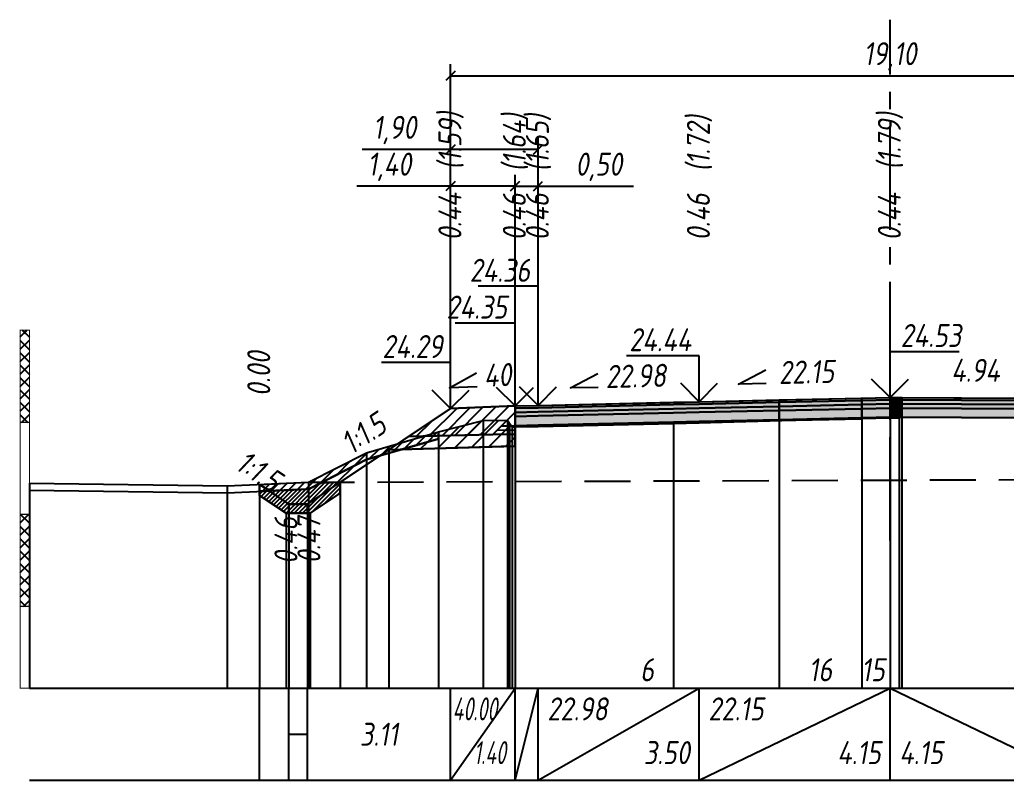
# Model space of a CAD drawing. Extents: x -717 to 1451, y -133302 to 233.
# Drawn here: x 78.9 to 186.2, y -94833 to -94750.4 of the extents above; entities that cross this region are included whole.
import ezdxf
from ezdxf.enums import TextEntityAlignment as Align

# ---------------------------------------------------------------- set-up
doc = ezdxf.new("R2010")
doc.units = 0
doc.linetypes.add('осевая2', pattern=[1.125, 0.75, -0.125, 0.125, -0.125])
doc.linetypes.add('штриховая', pattern=[0.75, 0.5, -0.25])
for name, color, linetype in [('Интерполированный поперечник', 2, 'Continuous'), ('Код_514', 1, 'Continuous'), ('Контур_0', 7, 'Continuous'), ('Контур_2521', 7, 'Continuous'), ('Контур_2564', 7, 'Continuous'), ('Контур_2660', 7, 'Continuous'), ('Контур_2665', 7, 'Continuous'), ('Контур_400', 7, 'Continuous'), ('Контур_508', 7, 'Continuous'), ('Контур_512', 7, 'Continuous'), ('Контур_513', 7, 'Continuous'), ('Контур_818', 7, 'Continuous'), ('Красный поперечник', 1, 'Continuous'), ('Линейка абсолютных высот', 7, 'Continuous'), ('Объём_2501', 7, 'Continuous'), ('Объём_2564', 7, 'Continuous'), ('Объём_2650', 7, 'Continuous'), ('Объём_2660', 7, 'Continuous'), ('Объём_2661', 7, 'Continuous'), ('Объём_2663', 7, 'Continuous'), ('Объём_2664', 7, 'Continuous'), ('Объём_2665', 7, 'Continuous'), ('Объём_2666', 7, 'Continuous'), ('Ось', 1, 'осевая2'), ('Откосы', 7, 'Continuous'), ('Отметки покрытия', 7, 'Continuous'), ('Рабочие отметки', 7, 'Continuous'), ('Рабочие отметки доп.', 7, 'Continuous'), ('Слои выравнивания', 7, 'Continuous'), ('Таблица', 7, 'Continuous'), ('Уклоны проезжей части', 7, 'Continuous'), ('Черный поперечник', 3, 'Continuous')]:
    doc.layers.add(name, color=color, linetype=linetype)
for name, color, linetype, true_color in [('Контур_2540', 2, 'Continuous', 0xffff00), ('Контур_2560', 2, 'Continuous', 0xffff00), ('Контур_2561', 7, 'Continuous', 0xff8040), ('Контур_2562', 3, 'Continuous', 0x00ff00), ('Контур_2563', 7, 'Continuous', 0xff8000), ('Контур_2570', 7, 'Continuous', 0x80ff00), ('Контур_2583', 3, 'Continuous', 0x00ff00), ('Контур_2584', 3, 'Continuous', 0x00ff00), ('Контур_2725', 7, 'Continuous', 0x323232), ('Контур_2736', 4, 'Continuous', 0x00ffff), ('Контур_2737', 4, 'Continuous', 0x00ffff), ('Контур_2738', 4, 'Continuous', 0x00ffff), ('Контур_2739', 4, 'Continuous', 0x00ffff), ('Контур_2741', 4, 'Continuous', 0x00ffff), ('Контур_2742', 4, 'Continuous', 0x00ffff), ('Контур_2743', 4, 'Continuous', 0x00ffff), ('Контур_2744', 7, 'Continuous', 0xa4ffff), ('Контур_2745', 7, 'Continuous', 0xa4ffff), ('Контур_2747', 4, 'Continuous', 0x00ffff), ('Контур_2748', 4, 'Continuous', 0x00ffff), ('Контур_2749', 4, 'Continuous', 0x00ffff), ('Контур_2750', 4, 'Continuous', 0x00ffff), ('Контур_2751', 4, 'Continuous', 0x00ffff), ('Контур_2752', 4, 'Continuous', 0x00ffff), ('Контур_2760', 7, 'Continuous', 0x323232), ('Контур_2761', 7, 'Continuous', 0x323232), ('Контур_2762', 7, 'Continuous', 0x323232), ('Контур_2763', 7, 'Continuous', 0x323232), ('Контур_2764', 7, 'Continuous', 0x323232), ('Контур_2765', 7, 'Continuous', 0x323232), ('Контур_402', 7, 'Continuous', 0xff6464), ('Контур_703', 4, 'Continuous', 0x00ffff), ('Контур_705', 4, 'Continuous', 0x00ffff), ('Контур_707', 4, 'Continuous', 0x00ffff), ('Контур_720', 131, 'Continuous', 0xaaffff), ('Объём_2520', 7, 'Continuous', 0x80ffff), ('Объём_2540', 2, 'Continuous', 0xffff00), ('Объём_2560', 2, 'Continuous', 0xffff00), ('Объём_2561', 7, 'Continuous', 0xff8040), ('Объём_2562', 3, 'Continuous', 0x00ff00), ('Объём_2563', 7, 'Continuous', 0xff8000), ('Объём_2570', 7, 'Continuous', 0x80ff00), ('Объём_2583', 3, 'Continuous', 0x00ff00), ('Объём_2584', 3, 'Continuous', 0x00ff00), ('Объём_2592', 3, 'Continuous', 0x00ff00), ('Объём_2596', 3, 'Continuous', 0x00ff00), ('Объём_2600', 7, 'Continuous', 0x808000), ('Объём_2620', 2, 'Continuous', 0xffff00), ('Объём_2746', 2, 'Continuous', 0xffff00)]:
    doc.layers.add(name, color=color, linetype=linetype, true_color=true_color)
doc.styles.get("Standard").update_dxf_attribs({"font": 'txt', "height": 2.5})
doc.styles.add('М', font='romand.shx', dxfattribs={"width": 0.8, "oblique": 10, "height": 2.5})
doc.dimstyles.new('ISO-25', dxfattribs={"dimtxt": 2.5, "dimasz": 2.5, "dimexe": 1.25, "dimexo": 0.625, "dimtad": 1, "dimtxsty": 'Standard', "dimcen": 2.5, "dimadec": 0, "dimazin": 0, "dimtfac": 1, "dimtmove": 0, "dimatfit": 3, "dimfxl": 1, "dimarcsym": 0})
pattern_1 = [(45.0000013, (0, 0), (-0.67351924, 0.673519211), []), (135.0000003, (0, 0), (-0.673519222, -0.67351923), [])]

# ---------------------------------------------------------------- blocks, each defined once
blk = doc.blocks.new('_Oblique')
at = {"color": 0, "linetype": 'ByBlock', "lineweight": -2}
blk.add_line((-0.5, -0.5), (0.5, 0.5), dxfattribs=at)
blk = doc.blocks.new('*D1876')
at = {"color": 0, "lineweight": -2, "transparency": 16777216}
for p, q in [((125.77, -94792.06), (125.77, -94767.23)), ((132.77, -94791.78), (132.77, -94767.23)), ((125.77, -94768.48), (115.58, -94768.48)), ((132.77, -94768.48), (125.77, -94768.48))]:
    blk.add_line(p, q, dxfattribs=at)
at = {"layer": 'Defpoints', "color": 0, "transparency": 16777216}
for p in [(132.77, -94768.48), (125.77, -94792.68), (132.77, -94792.4)]:
    blk.add_point(p, dxfattribs=at)
at = {"color": 0, "lineweight": -2, "transparency": 16777216, "rotation": 180}
blk.add_blockref('_Oblique', (125.77, -94768.48), dxfattribs=at)
at = {"color": 0, "lineweight": -2, "transparency": 16777216}
blk.add_blockref('_Oblique', (132.77, -94768.48), dxfattribs=at)
at = {"color": 0, "transparency": 16777216, "insert": (119.12, -94766.37), "char_height": 2.5, "width": 8.75, "attachment_point": 5, "style": 'М'}
blk.add_mtext('1,40', dxfattribs=at)
blk = doc.blocks.new('*D1878')
at = {"color": 0, "lineweight": -2, "transparency": 16777216}
for p, q in [((132.77, -94791.78), (132.77, -94767.23)), ((135.27, -94791.72), (135.27, -94767.23)), ((132.77, -94768.48), (135.27, -94768.48)), ((135.27, -94768.48), (145.64, -94768.48))]:
    blk.add_line(p, q, dxfattribs=at)
at = {"layer": 'Defpoints', "color": 0, "transparency": 16777216}
for p in [(135.27, -94768.48), (132.77, -94792.4), (135.27, -94792.35)]:
    blk.add_point(p, dxfattribs=at)
at = {"color": 0, "lineweight": -2, "transparency": 16777216, "rotation": 180}
blk.add_blockref('_Oblique', (132.77, -94768.48), dxfattribs=at)
at = {"color": 0, "lineweight": -2, "transparency": 16777216}
blk.add_blockref('_Oblique', (135.27, -94768.48), dxfattribs=at)
at = {"color": 0, "transparency": 16777216, "insert": (141.88, -94766.37), "char_height": 2.5, "width": 9.1667, "attachment_point": 5, "style": 'М'}
blk.add_mtext('0,50', dxfattribs=at)
blk = doc.blocks.new('*D1881')
at = {"color": 0, "lineweight": -2, "transparency": 16777216}
for p, q in [((125.77, -94792.06), (125.77, -94763.23)), ((135.27, -94791.72), (135.27, -94763.23)), ((125.77, -94764.48), (116.16, -94764.48)), ((135.27, -94764.48), (125.77, -94764.48))]:
    blk.add_line(p, q, dxfattribs=at)
at = {"layer": 'Defpoints', "color": 0, "transparency": 16777216}
for p in [(135.27, -94764.48), (125.77, -94792.68), (135.27, -94792.35)]:
    blk.add_point(p, dxfattribs=at)
at = {"color": 0, "lineweight": -2, "transparency": 16777216, "rotation": 180}
blk.add_blockref('_Oblique', (125.77, -94764.48), dxfattribs=at)
at = {"color": 0, "lineweight": -2, "transparency": 16777216}
blk.add_blockref('_Oblique', (135.27, -94764.48), dxfattribs=at)
at = {"color": 0, "transparency": 16777216, "insert": (119.7, -94762.37), "char_height": 2.5, "width": 8.75, "attachment_point": 5, "style": 'М'}
blk.add_mtext('1,90', dxfattribs=at)
blk = doc.blocks.new('*D1882')
at = {"color": 0, "lineweight": -2, "transparency": 16777216}
for p, q in [((125.77, -94792.06), (125.77, -94755.23)), ((221.27, -94791.1), (221.27, -94755.23)), ((125.77, -94756.48), (221.27, -94756.48))]:
    blk.add_line(p, q, dxfattribs=at)
at = {"layer": 'Defpoints', "color": 0, "transparency": 16777216}
for p in [(221.27, -94756.48), (125.77, -94792.68), (221.27, -94791.72)]:
    blk.add_point(p, dxfattribs=at)
at = {"color": 0, "lineweight": -2, "transparency": 16777216, "rotation": 180}
blk.add_blockref('_Oblique', (125.77, -94756.48), dxfattribs=at)
at = {"color": 0, "lineweight": -2, "transparency": 16777216}
blk.add_blockref('_Oblique', (221.27, -94756.48), dxfattribs=at)
at = {"color": 0, "transparency": 16777216, "insert": (173.52, -94754.37), "char_height": 2.5, "width": 10.4167, "attachment_point": 5, "style": 'М'}
blk.add_mtext('19,10', dxfattribs=at)

msp = doc.modelspace()

# ---------------------------------------------------------------- hatches: boundary and pattern name
at = {"layer": 'Линейка абсолютных высот'}
h = msp.add_hatch(dxfattribs=at)
h.set_pattern_fill('ANSI37', scale=0.3, style=0)
h.set_pattern_definition(pattern_1)
h.paths.add_polyline_path([(80, -94794.091), (80, -94784.091), (79, -94784.091), (79, -94794.091)])
h = msp.add_hatch(dxfattribs=at)
h.set_pattern_fill('ANSI37', scale=0.3, style=0)
h.set_pattern_definition(pattern_1)
h.paths.add_polyline_path([(80, -94794.129), (80, -94784.129), (79, -94784.129), (79, -94794.129)])
h = msp.add_hatch(dxfattribs=at)
h.set_pattern_fill('ANSI37', scale=0.3, style=0)
h.set_pattern_definition(pattern_1)
h.paths.add_polyline_path([(80, -94814.091), (80, -94804.091), (79, -94804.091), (79, -94814.091)])
h = msp.add_hatch(dxfattribs=at)
h.set_pattern_fill('ANSI37', scale=0.3, style=0)
h.set_pattern_definition(pattern_1)
h.paths.add_polyline_path([(80, -94814.129), (80, -94804.129), (79, -94804.129), (79, -94814.129)])
at = {"layer": 'Объём_2563'}
h = msp.add_hatch(dxfattribs=at)
h.set_pattern_fill('ANSI31', color=256, scale=0.3)
h.paths.add_polyline_path([(125.774, -94792.62), (132.774, -94792.34), (132.774, -94794.49), (131.274, -94794.525), (130.353, -94795.446), (121.221, -94795.656)])
at = {"layer": 'Объём_2570'}
h = msp.add_hatch(dxfattribs=at)
h.set_pattern_fill('ANSI31', color=256, scale=0.2)
h.paths.add_polyline_path([(124.467, -94795.909), (116.633, -94798.172), (110.334, -94801.382), (105, -94801.614), (105, -94800.864), (110.334, -94800.632), (116.633, -94797.422), (124.467, -94795.159)])
at = {"layer": 'Объём_2600'}
h = msp.add_hatch(dxfattribs=at)
h.set_pattern_fill('ANSI31', color=6, scale=0.4)
h.paths.add_polyline_path([(132.16, -94794.199), (132.453, -94794.622), (132.774, -94794.616), (132.774, -94796.694), (120.473, -94797.063), (124.467, -94795.909), (124.467, -94795.159), (129.315, -94793.928), (131.953, -94793.889)])
h = msp.add_hatch(dxfattribs=at)
h.set_pattern_fill('ANSI31', color=6, scale=0.4)
h.paths.add_polyline_path([(116.633, -94798.172), (118.068, -94797.758), (113.776, -94800.619), (111.719, -94800.676)])
h = msp.add_hatch(dxfattribs=at)
h.set_pattern_fill('HONEY', color=5, scale=0.3)
h.paths.add_polyline_path([(118.068, -94797.758), (119.046, -94797.106), (120.473, -94797.063)])
at = {"layer": 'Объём_2620'}
h = msp.add_hatch(dxfattribs=at)
h.set_pattern_fill('ANSI31', color=2, scale=0.1)
h.paths.add_polyline_path([(105, -94801.614), (110.334, -94801.382), (111.719, -94800.676), (113.776, -94800.619), (113.776, -94801.821), (110.507, -94804), (107.902, -94804), (105, -94802.066)])
at = {"layer": 'Слои выравнивания'}
for color, points in [(2, [(161.46, -94791.689), (170.457, -94791.489), (170.457, -94791.739), (161.46, -94791.939)]), (2, [(170.457, -94791.489), (173.524, -94791.421), (173.524, -94791.671), (170.457, -94791.739)]), (2, [(173.524, -94791.421), (174.517, -94791.426), (174.517, -94791.676), (173.524, -94791.671)]), (2, [(174.517, -94791.426), (174.791, -94791.428), (174.791, -94791.678), (174.517, -94791.676)]), (2, [(174.791, -94791.428), (194.274, -94791.524), (201.636, -94791.561), (211.774, -94791.613), (214.274, -94791.626), (214.274, -94791.876), (211.774, -94791.863), (201.636, -94791.811), (194.274, -94791.774), (174.791, -94791.678)]), (2, [(132.774, -94792.34), (135.274, -94792.283), (149.974, -94791.945), (152.774, -94791.881), (161.46, -94791.689), (161.46, -94791.939), (152.774, -94792.131), (149.974, -94792.195), (135.274, -94792.533), (132.774, -94792.59)]), (3, [(132.774, -94792.59), (135.274, -94792.533), (149.974, -94792.195), (152.774, -94792.131), (161.46, -94791.939), (161.46, -94792.389), (152.774, -94792.581), (149.974, -94792.645), (135.274, -94792.983), (132.774, -94793.04)]), (4, [(132.774, -94793.04), (135.274, -94792.983), (149.974, -94792.645), (152.774, -94792.581), (161.46, -94792.389), (161.46, -94792.839), (152.774, -94793.031), (149.974, -94793.095), (135.274, -94793.433), (132.774, -94793.49)]), (3, [(161.46, -94791.939), (170.457, -94791.739), (170.457, -94792.189), (161.46, -94792.389)]), (4, [(161.46, -94792.389), (170.457, -94792.189), (170.457, -94792.639), (161.46, -94792.839)]), (5, [(161.46, -94792.839), (170.457, -94792.639), (170.457, -94793.639), (161.46, -94793.839)]), (3, [(170.457, -94791.739), (173.524, -94791.671), (173.524, -94792.121), (170.457, -94792.189)]), (4, [(170.457, -94792.189), (173.524, -94792.121), (173.524, -94792.571), (170.457, -94792.639)]), (5, [(170.457, -94792.639), (173.524, -94792.571), (173.524, -94793.571), (170.457, -94793.639)]), (3, [(173.524, -94791.671), (174.517, -94791.676), (174.517, -94792.126), (173.524, -94792.121)]), (4, [(173.524, -94792.121), (174.517, -94792.126), (174.517, -94792.576), (173.524, -94792.571)]), (5, [(173.524, -94792.571), (174.517, -94792.576), (174.517, -94793.576), (173.524, -94793.571)]), (3, [(174.517, -94791.676), (174.791, -94791.678), (174.791, -94792.128), (174.517, -94792.126)]), (4, [(174.517, -94792.126), (174.791, -94792.128), (174.791, -94792.578), (174.517, -94792.576)]), (5, [(174.517, -94792.576), (174.791, -94792.578), (174.791, -94793.578), (174.517, -94793.577)]), (3, [(174.791, -94791.678), (194.274, -94791.774), (201.636, -94791.811), (211.774, -94791.863), (214.274, -94791.876), (214.274, -94792.326), (211.774, -94792.313), (201.636, -94792.261), (194.274, -94792.224), (174.791, -94792.128)]), (4, [(174.791, -94792.128), (194.274, -94792.224), (201.636, -94792.261), (211.774, -94792.313), (214.274, -94792.326), (214.274, -94792.776), (211.774, -94792.763), (201.636, -94792.711), (194.274, -94792.674), (174.791, -94792.578)]), (5, [(174.791, -94792.578), (194.274, -94792.674), (201.636, -94792.711), (211.774, -94792.763), (214.274, -94792.776), (214.274, -94793.776), (211.774, -94793.763), (201.636, -94793.711), (194.274, -94793.674), (174.791, -94793.578)]), (5, [(132.774, -94793.49), (135.274, -94793.433), (149.974, -94793.095), (152.774, -94793.031), (161.46, -94792.839), (161.46, -94793.839), (152.774, -94794.031), (149.974, -94794.095), (135.274, -94794.433), (132.774, -94794.49)]), (7, [(161.46, -94793.839), (170.457, -94793.639), (170.457, -94793.689), (161.46, -94793.889)]), (6, [(161.46, -94793.889), (170.457, -94793.689), (170.457, -94793.739), (161.46, -94793.939)]), (7, [(170.457, -94793.639), (173.524, -94793.571), (173.524, -94793.621), (170.457, -94793.689)]), (7, [(173.524, -94793.571), (174.517, -94793.576), (174.517, -94793.626), (173.524, -94793.621)]), (7, [(132.774, -94794.49), (135.274, -94794.433), (149.974, -94794.095), (152.774, -94794.031), (161.46, -94793.839), (161.46, -94793.889), (152.774, -94794.081), (149.974, -94794.145), (135.274, -94794.483), (132.774, -94794.54)]), (6, [(132.774, -94794.54), (135.274, -94794.483), (149.974, -94794.145), (152.774, -94794.081), (161.46, -94793.889), (161.46, -94793.939), (152.774, -94794.179), (149.974, -94794.257), (135.274, -94794.564), (132.774, -94794.616)])]:
    msp.add_hatch(color=color, dxfattribs=at).paths.add_polyline_path(points)

# ---------------------------------------------------------------- linework, layer by layer
at = {"layer": 'Интерполированный поперечник', "linetype": 'штриховая', "ltscale": 10, "flags": 128}
msp.add_lwpolyline([(110.334, -94800.632), (241.464, -94800.14)], dxfattribs=at)
at = {"layer": 'Код_514'}
for p, q in [((105, -94833), (105, -94823)), ((108.205, -94833), (108.205, -94823)), ((110.205, -94833), (110.205, -94823)), ((125.774, -94833), (125.774, -94823)), ((125.774, -94833), (132.774, -94823)), ((132.774, -94833), (132.774, -94823)), ((132.774, -94833), (135.274, -94823)), ((135.274, -94833), (135.274, -94823)), ((135.274, -94833), (152.774, -94823)), ((152.774, -94833), (152.774, -94823)), ((152.774, -94833), (173.524, -94823)), ((173.524, -94833), (173.524, -94823)), ((173.524, -94823), (194.274, -94833)), ((108.205, -94828), (110.205, -94828))]:
    msp.add_line(p, q, dxfattribs=at)
at = {"layer": 'Контур_0', "flags": 128}
for points in [[(125.774, -94792.62), (113.776, -94800.619), (113.776, -94800.619), (113.776, -94800.619), (113.776, -94800.619), (113.776, -94800.619), (113.776, -94800.619), (113.776, -94800.619), (113.776, -94800.619), (113.776, -94800.619), (113.776, -94800.619), (113.776, -94800.619), (113.776, -94800.619), (113.776, -94800.619), (113.776, -94800.619), (110.205, -94803), (108.205, -94803), (105, -94800.864), (105, -94800.864), (105, -94800.864), (105, -94800.864), (105, -94800.864), (105, -94800.864), (105, -94800.864), (105, -94800.864), (105, -94800.864), (105, -94800.864), (105, -94800.864), (105, -94800.864), (105, -94800.864)], [(125.774, -94792.62), (113.776, -94800.619), (113.776, -94800.619), (113.776, -94800.619), (113.776, -94800.619), (113.776, -94800.619), (113.776, -94800.619), (113.776, -94800.619), (113.776, -94800.619), (113.776, -94800.619), (113.776, -94800.619), (113.776, -94800.619), (113.776, -94800.619), (113.776, -94800.619), (113.776, -94800.619), (110.205, -94803)], [(121.221, -94795.656), (130.353, -94795.446), (131.274, -94794.525), (132.774, -94794.49)], [(131.274, -94794.525), (132.774, -94794.49), (132.774, -94795.39), (130.353, -94795.446), (131.274, -94794.525), (131.274, -94794.525)]]:
    msp.add_lwpolyline(points, dxfattribs=at)
at = {"layer": 'Контур_2521', "color": 250, "flags": 128}
msp.add_lwpolyline([(130.813, -94794.985), (132.774, -94794.94)], dxfattribs=at)
at = {"layer": 'Контур_2540', "flags": 128}
msp.add_lwpolyline([(130.353, -94795.446), (132.774, -94795.39), (132.774, -94796.694), (119.046, -94797.106), (121.221, -94795.656), (130.353, -94795.446), (130.353, -94795.446)], dxfattribs=at)
at = {"layer": 'Контур_2560', "flags": 128}
msp.add_lwpolyline([(125.774, -94792.62), (125.774, -94792.62), (125.774, -94792.62), (132.774, -94792.34)], dxfattribs=at)
at = {"layer": 'Контур_2561', "flags": 128}
msp.add_lwpolyline([(132.774, -94792.34), (132.774, -94792.34), (125.774, -94792.62), (125.774, -94792.62), (132.774, -94792.34)], dxfattribs=at)
at = {"layer": 'Контур_2562', "flags": 128}
msp.add_lwpolyline([(125.774, -94792.62), (125.774, -94792.62), (125.774, -94792.62), (125.774, -94792.62), (125.774, -94792.62)], dxfattribs=at)
at = {"layer": 'Контур_2563', "flags": 128}
msp.add_lwpolyline([(125.774, -94792.62), (132.774, -94792.34), (132.774, -94794.49), (131.274, -94794.525), (130.353, -94795.446), (121.221, -94795.656), (125.774, -94792.62), (125.774, -94792.62)], dxfattribs=at)
at = {"layer": 'Контур_2564', "flags": 128}
msp.add_lwpolyline([(125.774, -94792.62), (132.774, -94792.34)], dxfattribs=at)
at = {"layer": 'Контур_2570', "flags": 128}
msp.add_lwpolyline([(80, -94801.493), (101.488, -94801.766), (110.334, -94801.382), (110.334, -94801.382), (116.633, -94798.172), (124.467, -94795.909), (124.467, -94795.159), (129.315, -94793.928), (131.953, -94793.889), (132.16, -94794.199), (132.453, -94794.622), (149.974, -94794.257), (173.524, -94793.604), (174.517, -94793.577), (201.636, -94793.658)], dxfattribs=at)
at = {"layer": 'Контур_2583', "flags": 128}
for points in [[(105, -94802.066), (107.902, -94804), (108.205, -94804), (108.205, -94803), (105, -94800.864), (105, -94802.066)], [(113.776, -94801.821), (113.776, -94800.619), (110.205, -94803), (110.205, -94804), (110.507, -94804), (113.776, -94801.821)]]:
    msp.add_lwpolyline(points, dxfattribs=at)
at = {"layer": 'Контур_2584', "flags": 128}
msp.add_lwpolyline([(110.205, -94804), (110.205, -94803), (108.205, -94803), (108.205, -94804), (110.205, -94804)], dxfattribs=at)
at = {"layer": 'Контур_2660', "flags": 128}
msp.add_lwpolyline([(119.046, -94797.106), (132.774, -94796.694)], dxfattribs=at)
at = {"layer": 'Контур_2665', "flags": 128}
msp.add_lwpolyline([(125.774, -94792.62), (125.774, -94792.62)], dxfattribs=at)
at = {"layer": 'Контур_2725', "flags": 128}
msp.add_lwpolyline([(132.774, -94794.616), (135.274, -94794.564), (149.974, -94794.257), (152.774, -94794.179), (161.46, -94793.939), (170.457, -94793.739), (170.457, -94793.689), (173.524, -94793.621), (174.517, -94793.626), (174.517, -94793.577), (174.791, -94793.578), (194.274, -94793.674), (201.636, -94793.711), (211.774, -94793.763), (214.274, -94793.776)], dxfattribs=at)
at = {"layer": 'Контур_2736', "flags": 128}
for points in [[(125.774, -94792.62), (113.776, -94800.619)], [(113.776, -94800.619), (110.205, -94803)]]:
    msp.add_lwpolyline(points, dxfattribs=at)
at = {"layer": 'Контур_2737', "flags": 128}
msp.add_lwpolyline([(113.776, -94800.619), (113.776, -94800.619)], dxfattribs=at)
at = {"layer": 'Контур_2738', "flags": 128}
msp.add_lwpolyline([(113.776, -94800.619), (113.776, -94800.619)], dxfattribs=at)
at = {"layer": 'Контур_2739', "flags": 128}
msp.add_lwpolyline([(113.776, -94800.619), (113.776, -94800.619)], dxfattribs=at)
at = {"layer": 'Контур_2741', "flags": 128}
msp.add_lwpolyline([(105, -94800.864), (105, -94800.864)], dxfattribs=at)
at = {"layer": 'Контур_2742', "flags": 128}
msp.add_lwpolyline([(105, -94800.864), (105, -94800.864)], dxfattribs=at)
at = {"layer": 'Контур_2743', "flags": 128}
msp.add_lwpolyline([(105, -94800.864), (105, -94800.864)], dxfattribs=at)
at = {"layer": 'Контур_2744', "flags": 128}
msp.add_lwpolyline([(105, -94800.864), (105, -94800.864)], dxfattribs=at)
msp.add_lwpolyline([(105, -94800.864), (105, -94800.864)], dxfattribs=at)
msp.add_lwpolyline([(105, -94800.864), (105, -94800.864)], dxfattribs=at)
msp.add_lwpolyline([(105, -94800.864), (105, -94800.864)], dxfattribs=at)
msp.add_lwpolyline([(105, -94800.864), (105, -94800.864)], dxfattribs=at)
msp.add_lwpolyline([(105, -94800.864), (105, -94800.864)], dxfattribs=at)
at = {"layer": 'Контур_2745', "flags": 128}
msp.add_lwpolyline([(113.776, -94800.619), (113.776, -94800.619)], dxfattribs=at)
msp.add_lwpolyline([(113.776, -94800.619), (113.776, -94800.619)], dxfattribs=at)
msp.add_lwpolyline([(113.776, -94800.619), (113.776, -94800.619)], dxfattribs=at)
msp.add_lwpolyline([(113.776, -94800.619), (113.776, -94800.619)], dxfattribs=at)
msp.add_lwpolyline([(113.776, -94800.619), (113.776, -94800.619)], dxfattribs=at)
msp.add_lwpolyline([(113.776, -94800.619), (113.776, -94800.619)], dxfattribs=at)
at = {"layer": 'Контур_2747', "flags": 128}
msp.add_lwpolyline([(113.776, -94800.619), (113.776, -94800.619)], dxfattribs=at)
at = {"layer": 'Контур_2748', "flags": 128}
msp.add_lwpolyline([(113.776, -94800.619), (113.776, -94800.619)], dxfattribs=at)
at = {"layer": 'Контур_2749', "flags": 128}
msp.add_lwpolyline([(113.776, -94800.619), (113.776, -94800.619)], dxfattribs=at)
at = {"layer": 'Контур_2750', "flags": 128}
msp.add_lwpolyline([(105, -94800.864), (105, -94800.864)], dxfattribs=at)
at = {"layer": 'Контур_2751', "flags": 128}
msp.add_lwpolyline([(105, -94800.864), (105, -94800.864)], dxfattribs=at)
at = {"layer": 'Контур_2752', "flags": 128}
msp.add_lwpolyline([(105, -94800.864), (105, -94800.864)], dxfattribs=at)
at = {"layer": 'Контур_2760', "flags": 128}
msp.add_lwpolyline([(132.774, -94792.34), (135.274, -94792.283), (149.974, -94791.945), (152.774, -94791.881), (161.46, -94791.689), (170.457, -94791.489), (173.524, -94791.421), (174.517, -94791.426), (174.791, -94791.428), (194.274, -94791.524), (201.636, -94791.561), (211.774, -94791.613), (214.274, -94791.626)], dxfattribs=at)
at = {"layer": 'Контур_2761', "flags": 128}
msp.add_lwpolyline([(132.774, -94792.59), (135.274, -94792.533), (149.974, -94792.195), (152.774, -94792.131), (161.46, -94791.939), (170.457, -94791.739), (173.524, -94791.671), (174.517, -94791.676), (174.791, -94791.678), (194.274, -94791.774), (201.636, -94791.811), (211.774, -94791.863), (214.274, -94791.876)], dxfattribs=at)
at = {"layer": 'Контур_2762', "flags": 128}
msp.add_lwpolyline([(132.774, -94793.04), (135.274, -94792.983), (149.974, -94792.645), (152.774, -94792.581), (161.46, -94792.389), (170.457, -94792.189), (173.524, -94792.121), (174.517, -94792.126), (174.791, -94792.128), (194.274, -94792.224), (201.636, -94792.261), (211.774, -94792.313), (214.274, -94792.326)], dxfattribs=at)
at = {"layer": 'Контур_2763', "flags": 128}
msp.add_lwpolyline([(132.774, -94793.49), (135.274, -94793.433), (149.974, -94793.095), (152.774, -94793.031), (161.46, -94792.839), (170.457, -94792.639), (173.524, -94792.571), (174.517, -94792.576), (174.791, -94792.578), (194.274, -94792.674), (201.636, -94792.711), (211.774, -94792.763), (214.274, -94792.776)], dxfattribs=at)
at = {"layer": 'Контур_2764', "flags": 128}
msp.add_lwpolyline([(132.774, -94794.49), (135.274, -94794.433), (149.974, -94794.095), (152.774, -94794.031), (161.46, -94793.839), (170.457, -94793.639), (173.524, -94793.571), (174.517, -94793.576)], dxfattribs=at)
at = {"layer": 'Контур_2765', "flags": 128}
msp.add_lwpolyline([(132.774, -94794.54), (135.274, -94794.483), (149.974, -94794.145), (152.774, -94794.081), (161.46, -94793.889), (170.457, -94793.689)], dxfattribs=at)
at = {"layer": 'Контур_400', "flags": 128}
for points in [[(132.774, -94792.34), (135.274, -94792.283), (135.274, -94792.283), (135.274, -94792.283), (135.274, -94792.283), (135.274, -94792.283), (135.274, -94792.283), (152.774, -94791.881), (173.524, -94791.421)], [(173.524, -94791.421), (194.274, -94791.524), (211.774, -94791.613), (211.774, -94791.613), (211.774, -94791.613), (211.774, -94791.613), (211.774, -94791.613), (211.774, -94791.613), (214.274, -94791.626)]]:
    msp.add_lwpolyline(points, dxfattribs=at)
at = {"layer": 'Контур_402', "flags": 128}
msp.add_lwpolyline([(119.046, -94797.106), (132.774, -94796.694), (132.774, -94794.616), (149.974, -94794.257), (161.46, -94793.939), (170.457, -94793.739), (170.457, -94793.689), (173.524, -94793.621), (174.517, -94793.626), (174.517, -94793.577), (174.791, -94793.578), (194.274, -94793.674), (214.274, -94793.776), (214.274, -94796.694), (229.507, -94797.151)], dxfattribs=at)
at = {"layer": 'Контур_508', "flags": 128}
msp.add_lwpolyline([(105, -94802.066), (107.902, -94804), (108.205, -94804), (110.205, -94804), (110.507, -94804), (113.776, -94801.821), (113.776, -94800.619), (119.046, -94797.106), (132.774, -94796.694), (132.774, -94794.616), (149.974, -94794.257), (161.46, -94793.939), (170.457, -94793.739), (170.457, -94793.689), (173.524, -94793.621), (174.517, -94793.626), (174.517, -94793.577), (174.791, -94793.578), (194.274, -94793.674)], dxfattribs=at)
at = {"layer": 'Контур_512', "flags": 128}
msp.add_lwpolyline([(105, -94802.066), (107.902, -94804), (108.205, -94804), (110.205, -94804), (110.507, -94804), (113.776, -94801.821), (113.776, -94800.619), (119.046, -94797.106), (132.774, -94796.694)], dxfattribs=at)
at = {"layer": 'Контур_513', "flags": 128}
msp.add_lwpolyline([(105, -94802.066), (107.902, -94804), (108.205, -94804), (110.205, -94804), (110.507, -94804), (113.776, -94801.821), (113.776, -94800.619), (119.046, -94797.106), (132.774, -94796.694), (132.774, -94794.616), (149.974, -94794.257), (161.46, -94793.939), (170.457, -94793.739), (170.457, -94793.689), (173.524, -94793.621), (174.517, -94793.626), (174.517, -94793.577), (174.791, -94793.578), (194.274, -94793.674)], dxfattribs=at)
at = {"layer": 'Контур_703', "flags": 128}
msp.add_lwpolyline([(125.774, -94792.62), (113.776, -94800.619)], dxfattribs=at)
at = {"layer": 'Контур_705', "flags": 128}
msp.add_lwpolyline([(113.776, -94800.619), (113.776, -94800.619)], dxfattribs=at)
at = {"layer": 'Контур_707', "flags": 128}
msp.add_lwpolyline([(108.205, -94803), (105, -94800.864)], dxfattribs=at)
at = {"layer": 'Контур_720', "flags": 128}
msp.add_lwpolyline([(110.205, -94803), (108.205, -94803)], dxfattribs=at)
at = {"layer": 'Контур_818', "flags": 128}
msp.add_lwpolyline([(105, -94801.614), (110.334, -94801.382), (110.334, -94801.382), (116.633, -94798.172), (124.467, -94795.909), (124.467, -94795.159), (129.315, -94793.928), (131.953, -94793.889), (132.16, -94794.199), (132.453, -94794.622), (149.974, -94794.257), (173.524, -94793.604), (174.517, -94793.577), (201.636, -94793.658), (218.437, -94793.766), (218.633, -94793.177), (218.822, -94792.894), (218.937, -94793.024), (221.435, -94793.356), (225.616, -94794.142), (225.616, -94794.892), (234.179, -94797.133), (237.633, -94797.85), (240.257, -94799.893)], dxfattribs=at)
at = {"layer": 'Красный поперечник'}
for p, q in [((152.774, -94791.881), (173.524, -94791.421)), ((173.524, -94791.421), (194.274, -94791.524)), ((110.205, -94803), (125.774, -94792.62)), ((125.774, -94792.62), (132.774, -94792.34)), ((132.774, -94792.34), (135.274, -94792.283)), ((135.274, -94792.283), (152.774, -94791.881)), ((132.774, -94796.694), (132.774, -94823)), ((119.046, -94797.106), (119.046, -94823)), ((105, -94800.864), (108.205, -94803)), ((113.776, -94800.619), (113.776, -94823)), ((105, -94802.066), (105, -94823)), ((113.776, -94801.821), (113.776, -94823)), ((108.205, -94803), (110.205, -94803)), ((107.902, -94804), (107.902, -94823)), ((108.205, -94804), (108.205, -94823)), ((110.205, -94804), (110.205, -94823)), ((110.507, -94804), (110.507, -94823))]:
    msp.add_line(p, q, dxfattribs=at)
at = {"layer": 'Линейка абсолютных высот', "color": 7, "const_width": 0.1, "flags": 128}
for points in [[(80, -94794.091), (80, -94784.091), (79, -94784.091), (79, -94794.091), (80, -94794.091)], [(80, -94794.129), (80, -94784.129), (79, -94784.129), (79, -94794.129), (80, -94794.129)], [(80, -94804.091), (80, -94794.091), (79, -94794.091), (79, -94804.091), (80, -94804.091)], [(80, -94804.129), (80, -94794.129), (79, -94794.129), (79, -94804.129), (80, -94804.129)], [(80, -94814.091), (80, -94804.091), (79, -94804.091), (79, -94814.091), (80, -94814.091)], [(80, -94814.129), (80, -94804.129), (79, -94804.129), (79, -94814.129), (80, -94814.129)], [(80, -94823), (80, -94814.091), (79, -94814.091), (79, -94823), (80, -94823)]]:
    msp.add_lwpolyline(points, dxfattribs=at)
at = {"layer": 'Объём_2501', "flags": 128}
for points in [[(132.774, -94792.34), (135.274, -94792.283), (135.274, -94792.283), (135.274, -94792.283), (135.274, -94792.283), (135.274, -94792.283), (135.274, -94792.283), (152.774, -94791.881), (173.524, -94791.421)], [(173.524, -94791.421), (194.274, -94791.524), (211.774, -94791.613), (211.774, -94791.613), (211.774, -94791.613), (211.774, -94791.613), (211.774, -94791.613), (211.774, -94791.613), (214.274, -94791.626)]]:
    msp.add_lwpolyline(points, dxfattribs=at)
at = {"layer": 'Объём_2520', "color": 250, "flags": 128}
msp.add_lwpolyline([(131.274, -94794.525), (132.774, -94794.49), (132.774, -94795.39), (130.353, -94795.446), (131.274, -94794.525), (131.274, -94794.525)], dxfattribs=at)
at = {"layer": 'Объём_2540', "flags": 128}
msp.add_lwpolyline([(130.353, -94795.446), (132.774, -94795.39), (132.774, -94796.694), (119.046, -94797.106), (121.221, -94795.656), (130.353, -94795.446), (130.353, -94795.446)], dxfattribs=at)
at = {"layer": 'Объём_2560', "flags": 128}
msp.add_lwpolyline([(125.774, -94792.62), (125.774, -94792.62), (125.774, -94792.62), (132.774, -94792.34)], dxfattribs=at)
at = {"layer": 'Объём_2561', "flags": 128}
msp.add_lwpolyline([(132.774, -94792.34), (132.774, -94792.34), (125.774, -94792.62), (125.774, -94792.62), (132.774, -94792.34)], dxfattribs=at)
at = {"layer": 'Объём_2562', "flags": 128}
msp.add_lwpolyline([(125.774, -94792.62), (125.774, -94792.62), (125.774, -94792.62), (125.774, -94792.62), (125.774, -94792.62)], dxfattribs=at)
at = {"layer": 'Объём_2563', "color": 250, "flags": 128}
msp.add_lwpolyline([(125.774, -94792.62), (132.774, -94792.34), (132.774, -94794.49), (131.274, -94794.525), (130.353, -94795.446), (121.221, -94795.656), (125.774, -94792.62), (125.774, -94792.62)], dxfattribs=at)
at = {"layer": 'Объём_2564', "flags": 128}
msp.add_lwpolyline([(125.774, -94792.62), (132.774, -94792.34)], dxfattribs=at)
at = {"layer": 'Объём_2570', "flags": 128}
msp.add_lwpolyline([(124.467, -94795.909), (116.633, -94798.172), (110.334, -94801.382), (105, -94801.614), (105, -94800.864), (110.334, -94800.632), (116.633, -94797.422), (124.467, -94795.159), (124.467, -94795.909), (124.467, -94795.909)], dxfattribs=at)
at = {"layer": 'Объём_2583', "flags": 128}
for points in [[(105, -94802.066), (107.902, -94804), (108.205, -94804), (108.205, -94803), (105, -94800.864), (105, -94802.066)], [(113.776, -94801.821), (113.776, -94800.619), (110.205, -94803), (110.205, -94804), (110.507, -94804), (113.776, -94801.821)]]:
    msp.add_lwpolyline(points, dxfattribs=at)
at = {"layer": 'Объём_2584', "flags": 128}
msp.add_lwpolyline([(110.205, -94804), (110.205, -94803), (108.205, -94803), (108.205, -94804), (110.205, -94804)], dxfattribs=at)
at = {"layer": 'Объём_2592', "flags": 128}
for points in [[(108.205, -94803), (105, -94800.864)], [(113.776, -94800.619), (110.205, -94803)]]:
    msp.add_lwpolyline(points, dxfattribs=at)
at = {"layer": 'Объём_2596', "flags": 128}
msp.add_lwpolyline([(110.205, -94803), (108.205, -94803)], dxfattribs=at)
at = {"layer": 'Объём_2600', "color": 5, "flags": 128}
msp.add_lwpolyline([(118.068, -94797.758), (119.046, -94797.106), (120.473, -94797.063), (118.068, -94797.758), (118.068, -94797.758)], dxfattribs=at)
at = {"layer": 'Объём_2620', "flags": 128}
msp.add_lwpolyline([(105, -94801.614), (110.334, -94801.382), (111.719, -94800.676), (113.776, -94800.619), (113.776, -94801.821), (110.507, -94804), (107.902, -94804), (105, -94802.066), (105, -94801.614), (105, -94801.614)], dxfattribs=at)
at = {"layer": 'Объём_2650', "color": 6, "flags": 128}
for points in [[(132.16, -94794.199), (132.453, -94794.622), (132.774, -94794.616), (132.774, -94796.694), (120.473, -94797.063), (124.467, -94795.909), (124.467, -94795.159), (129.315, -94793.928), (131.953, -94793.889), (132.16, -94794.199), (132.16, -94794.199)], [(116.633, -94798.172), (118.068, -94797.758), (113.776, -94800.619), (111.719, -94800.676), (116.633, -94798.172), (116.633, -94798.172)]]:
    msp.add_lwpolyline(points, dxfattribs=at)
at = {"layer": 'Объём_2660', "flags": 128}
msp.add_lwpolyline([(119.046, -94797.106), (132.774, -94796.694)], dxfattribs=at)
at = {"layer": 'Объём_2661', "flags": 128}
msp.add_lwpolyline([(125.774, -94792.62), (113.776, -94800.619)], dxfattribs=at)
at = {"layer": 'Объём_2663', "flags": 128}
for points in [[(108.205, -94803), (105, -94800.864)], [(113.776, -94800.619), (110.205, -94803)]]:
    msp.add_lwpolyline(points, dxfattribs=at)
at = {"layer": 'Объём_2664', "flags": 128}
msp.add_lwpolyline([(110.205, -94803), (108.205, -94803)], dxfattribs=at)
at = {"layer": 'Объём_2665', "flags": 128}
msp.add_lwpolyline([(125.774, -94792.62), (125.774, -94792.62)], dxfattribs=at)
at = {"layer": 'Объём_2666', "flags": 128}
msp.add_lwpolyline([(125.774, -94792.62), (113.776, -94800.619)], dxfattribs=at)
at = {"layer": 'Объём_2746', "flags": 128}
for points in [[(132.16, -94794.199), (132.453, -94794.622), (132.453, -94796.703), (120.473, -94797.063), (124.467, -94795.909), (124.467, -94795.159), (129.315, -94793.928), (131.953, -94793.889), (132.16, -94794.199), (132.16, -94794.199)], [(106.056, -94801.568), (108.205, -94803), (110.205, -94803), (113.776, -94800.619), (113.776, -94801.821), (110.507, -94804), (107.902, -94804), (105, -94802.066), (105, -94801.614), (106.056, -94801.568), (106.056, -94801.568)]]:
    msp.add_lwpolyline(points, dxfattribs=at)
at = {"layer": 'Ось', "ltscale": 15}
msp.add_line((173.524, -94806.971), (173.524, -94750.392), dxfattribs=at)
at = {"layer": 'Откосы', "color": 1, "flags": 128}
for points in [[(160.071, -94789.908), (157.072, -94789.975), (160.038, -94788.409)], [(128.652, -94790.26), (125.654, -94790.38), (128.592, -94788.761)], [(141.795, -94790.322), (138.796, -94790.391), (141.761, -94788.823)]]:
    msp.add_lwpolyline(points, dxfattribs=at)
at = {"layer": 'Отметки покрытия', "color": 1}
for p, q in [((135.274, -94779.34), (128.774, -94779.34)), ((135.274, -94792.283), (135.274, -94779.34)), ((132.774, -94783.34), (126.274, -94783.34)), ((132.774, -94792.34), (132.774, -94783.34)), ((152.774, -94786.881), (144.874, -94786.881)), ((152.774, -94791.881), (152.774, -94786.881)), ((173.524, -94791.421), (173.524, -94786.421)), ((173.524, -94786.421), (181.024, -94786.421)), ((125.774, -94787.62), (118.274, -94787.62)), ((125.774, -94792.62), (125.774, -94787.62)), ((173.524, -94791.421), (171.524, -94789.421)), ((173.524, -94791.421), (175.524, -94789.421)), ((132.774, -94792.34), (130.774, -94790.34)), ((132.774, -94792.34), (134.774, -94790.34)), ((135.274, -94792.283), (133.274, -94790.283)), ((135.274, -94792.283), (137.274, -94790.283)), ((152.774, -94791.881), (150.774, -94789.881)), ((152.774, -94791.881), (154.774, -94789.881)), ((125.774, -94792.62), (123.774, -94790.62)), ((125.774, -94792.62), (127.774, -94790.62))]:
    msp.add_line(p, q, dxfattribs=at)
at = {"layer": 'Слои выравнивания'}
for p, q in [((170.457, -94791.489), (170.457, -94823)), ((170.457, -94791.489), (170.457, -94823)), ((173.524, -94791.421), (173.524, -94823)), ((174.517, -94791.426), (174.517, -94823)), ((174.791, -94791.428), (174.791, -94823)), ((132.774, -94792.34), (132.774, -94823)), ((161.46, -94791.689), (161.46, -94823))]:
    msp.add_line(p, q, dxfattribs=at)
at = {"layer": 'Слои выравнивания', "color": 2, "flags": 128}
for points in [[(161.46, -94791.689), (170.457, -94791.489), (170.457, -94791.739), (161.46, -94791.939)], [(170.457, -94791.489), (173.524, -94791.421), (173.524, -94791.671), (170.457, -94791.739)], [(170.457, -94791.489), (170.457, -94791.739)], [(173.524, -94791.421), (174.517, -94791.426), (174.517, -94791.676), (173.524, -94791.671)], [(174.517, -94791.426), (174.791, -94791.428), (174.791, -94791.678), (174.517, -94791.676)], [(174.791, -94791.428), (194.274, -94791.524), (201.636, -94791.561), (211.774, -94791.613), (214.274, -94791.626), (214.274, -94791.876), (211.774, -94791.863), (201.636, -94791.811), (194.274, -94791.774), (174.791, -94791.678)], [(132.774, -94792.34), (135.274, -94792.283), (149.974, -94791.945), (152.774, -94791.881), (161.46, -94791.689), (161.46, -94791.939), (152.774, -94792.131), (149.974, -94792.195), (135.274, -94792.533), (132.774, -94792.59)]]:
    msp.add_lwpolyline(points, close=True, dxfattribs=at)
at = {"layer": 'Слои выравнивания', "color": 3, "flags": 128}
for points in [[(132.774, -94792.59), (135.274, -94792.533), (149.974, -94792.195), (152.774, -94792.131), (161.46, -94791.939), (161.46, -94792.389), (152.774, -94792.581), (149.974, -94792.645), (135.274, -94792.983), (132.774, -94793.04)], [(161.46, -94791.939), (170.457, -94791.739), (170.457, -94792.189), (161.46, -94792.389)], [(170.457, -94791.739), (173.524, -94791.671), (173.524, -94792.121), (170.457, -94792.189)], [(170.457, -94791.739), (170.457, -94792.189)], [(173.524, -94791.671), (174.517, -94791.676), (174.517, -94792.126), (173.524, -94792.121)], [(174.517, -94791.676), (174.791, -94791.678), (174.791, -94792.128), (174.517, -94792.126)], [(174.791, -94791.678), (194.274, -94791.774), (201.636, -94791.811), (211.774, -94791.863), (214.274, -94791.876), (214.274, -94792.326), (211.774, -94792.313), (201.636, -94792.261), (194.274, -94792.224), (174.791, -94792.128)]]:
    msp.add_lwpolyline(points, close=True, dxfattribs=at)
at = {"layer": 'Слои выравнивания', "color": 4, "flags": 128}
for points in [[(132.774, -94793.04), (135.274, -94792.983), (149.974, -94792.645), (152.774, -94792.581), (161.46, -94792.389), (161.46, -94792.839), (152.774, -94793.031), (149.974, -94793.095), (135.274, -94793.433), (132.774, -94793.49)], [(161.46, -94792.389), (170.457, -94792.189), (170.457, -94792.639), (161.46, -94792.839)], [(170.457, -94792.189), (173.524, -94792.121), (173.524, -94792.571), (170.457, -94792.639)], [(170.457, -94792.189), (170.457, -94792.639)], [(173.524, -94792.121), (174.517, -94792.126), (174.517, -94792.576), (173.524, -94792.571)], [(174.517, -94792.126), (174.791, -94792.128), (174.791, -94792.578), (174.517, -94792.576)], [(174.791, -94792.128), (194.274, -94792.224), (201.636, -94792.261), (211.774, -94792.313), (214.274, -94792.326), (214.274, -94792.776), (211.774, -94792.763), (201.636, -94792.711), (194.274, -94792.674), (174.791, -94792.578)]]:
    msp.add_lwpolyline(points, close=True, dxfattribs=at)
at = {"layer": 'Слои выравнивания', "color": 5, "flags": 128}
for points in [[(161.46, -94792.839), (170.457, -94792.639), (170.457, -94793.639), (161.46, -94793.839)], [(170.457, -94792.639), (173.524, -94792.571), (173.524, -94793.571), (170.457, -94793.639)], [(170.457, -94792.639), (170.457, -94793.639)], [(173.524, -94792.571), (174.517, -94792.576), (174.517, -94793.576), (173.524, -94793.571)], [(174.517, -94792.576), (174.791, -94792.578), (174.791, -94793.578), (174.517, -94793.577)], [(174.791, -94792.578), (194.274, -94792.674), (201.636, -94792.711), (211.774, -94792.763), (214.274, -94792.776), (214.274, -94793.776), (211.774, -94793.763), (201.636, -94793.711), (194.274, -94793.674), (174.791, -94793.578)], [(132.774, -94793.49), (135.274, -94793.433), (149.974, -94793.095), (152.774, -94793.031), (161.46, -94792.839), (161.46, -94793.839), (152.774, -94794.031), (149.974, -94794.095), (135.274, -94794.433), (132.774, -94794.49)]]:
    msp.add_lwpolyline(points, close=True, dxfattribs=at)
at = {"layer": 'Слои выравнивания', "color": 7, "flags": 128}
for points in [[(161.46, -94793.839), (170.457, -94793.639), (170.457, -94793.689), (161.46, -94793.889)], [(170.457, -94793.639), (173.524, -94793.571), (173.524, -94793.621), (170.457, -94793.689)], [(170.457, -94793.639), (170.457, -94793.689)], [(173.524, -94793.571), (174.517, -94793.576), (174.517, -94793.626), (173.524, -94793.621)], [(132.774, -94794.49), (135.274, -94794.433), (149.974, -94794.095), (152.774, -94794.031), (161.46, -94793.839), (161.46, -94793.889), (152.774, -94794.081), (149.974, -94794.145), (135.274, -94794.483), (132.774, -94794.54)]]:
    msp.add_lwpolyline(points, close=True, dxfattribs=at)
at = {"layer": 'Слои выравнивания', "color": 6, "flags": 128}
for points in [[(161.46, -94793.889), (170.457, -94793.689), (170.457, -94793.739), (161.46, -94793.939)], [(132.774, -94794.54), (135.274, -94794.483), (149.974, -94794.145), (152.774, -94794.081), (161.46, -94793.889), (161.46, -94793.939), (152.774, -94794.179), (149.974, -94794.257), (135.274, -94794.564), (132.774, -94794.616)]]:
    msp.add_lwpolyline(points, close=True, dxfattribs=at)
at = {"layer": 'Таблица'}
for p, q in [((80, -94823), (265.257, -94823)), ((80, -94833), (265.257, -94833))]:
    msp.add_line(p, q, dxfattribs=at)
at = {"layer": 'Черный поперечник', "color": 7}
for p, q in [((173.524, -94793.604), (173.524, -94823)), ((174.517, -94793.577), (174.517, -94823)), ((129.315, -94793.928), (129.315, -94823)), ((131.953, -94793.889), (131.953, -94823)), ((132.16, -94794.199), (132.16, -94823)), ((132.453, -94794.622), (132.453, -94823)), ((149.974, -94794.257), (149.974, -94823)), ((124.467, -94795.159), (124.467, -94823)), ((116.633, -94797.422), (116.633, -94823)), ((80, -94800.743), (80, -94823)), ((101.488, -94801.016), (101.488, -94823)), ((110.334, -94800.632), (110.334, -94823))]:
    msp.add_line(p, q, dxfattribs=at)
at = {"layer": 'Черный поперечник', "flags": 128}
msp.add_lwpolyline([(80, -94800.743), (101.488, -94801.016), (110.334, -94800.632), (116.633, -94797.422), (124.467, -94795.159), (129.315, -94793.928), (131.953, -94793.889), (132.16, -94794.199), (132.453, -94794.622), (149.974, -94794.257), (173.524, -94793.604), (174.517, -94793.577), (201.636, -94793.658)], dxfattribs=at)

# ---------------------------------------------------------------- texts
at = {"layer": 'Код_514', "style": 'М', "oblique": 10}
for s, width, p in [('40.00', 0.6, (125.98, -94824)), ('22.98', 0.8, (136.274, -94824)), ('22.15', 0.8, (153.774, -94824))]:
    msp.add_text(s, height=2.5, dxfattribs=dict(at, width=width)).set_placement(p, align=Align.TOP_LEFT)
at = {"layer": 'Код_514', "style": 'М', "oblique": 10, "width": 0.8}
msp.add_text('3.11', height=2.5, dxfattribs=at).set_placement((117.989, -94828), align=Align.MIDDLE_CENTER)
at = {"layer": 'Код_514', "style": 'М', "oblique": 10}
for s, width, p in [('1.40', 0.6, (131.774, -94832)), ('3.50', 0.8, (151.774, -94832)), ('4.15', 0.8, (172.524, -94832))]:
    msp.add_text(s, height=2.5, dxfattribs=dict(at, width=width)).set_placement(p, align=Align.BOTTOM_RIGHT)
at = {"layer": 'Код_514', "style": 'М', "oblique": 10, "width": 0.8}
msp.add_text('4.15', height=2.5, dxfattribs=at).set_placement((174.524, -94832), align=Align.BOTTOM_LEFT)
at = {"layer": 'Отметки покрытия', "color": 1, "style": 'М', "oblique": 10, "width": 0.8}
for s, p in [('24.36', (134.415, -94779.609)), ('24.35', (131.915, -94783.609)), ('24.44', (151.915, -94787.15)), ('24.29', (124.915, -94787.889))]:
    msp.add_text(s, height=2.5, dxfattribs=at).set_placement(p, align=Align.BOTTOM_RIGHT)
msp.add_text('24.53', height=2.5, dxfattribs=at).set_placement((174.665, -94786.69), align=Align.BOTTOM_LEFT)
at = {"layer": 'Рабочие отметки', "color": 1, "style": 'М', "oblique": 10, "width": 0.8}
for s, p in [('0.44', (125.696, -94774.376)), ('0.44', (173.446, -94774.376)), ('0.46', (132.696, -94774.376)), ('0.46', (135.196, -94774.376)), ('0.46', (152.696, -94774.376)), ('0.00', (104.922, -94791.295))]:
    msp.add_text(s, height=2.5, rotation=90, dxfattribs=at).set_placement(p, align=Align.MIDDLE_LEFT)
for s, p in [('0.46', (107.876, -94804.395)), ('0.47', (110.376, -94804.395))]:
    msp.add_text(s, height=2.5, rotation=90, dxfattribs=at).set_placement(p, align=Align.MIDDLE_RIGHT)
at = {"layer": 'Рабочие отметки доп.', "color": 1, "style": 'М', "oblique": 10, "width": 0.8}
for s, p in [('(1.59)', (125.696, -94766.676)), ('(1.64)', (132.696, -94766.876)), ('(1.65)', (135.196, -94766.876)), ('(1.79)', (173.446, -94766.676)), ('(1.72)', (152.696, -94766.876))]:
    msp.add_text(s, height=2.5, rotation=90, dxfattribs=at).set_placement(p, align=Align.MIDDLE_LEFT)
at = {"layer": 'Слои выравнивания', "style": 'М', "oblique": 10, "width": 0.8}
for s, p in [('6', (147.117, -94823)), ('16', (165.959, -94823)), ('15', (171.675, -94823))]:
    msp.add_text(s, height=2.5, dxfattribs=at).set_placement(p, align=Align.BOTTOM_CENTER)
at = {"layer": 'Уклоны проезжей части', "color": 1, "style": 'М', "oblique": 10, "width": 0.8}
for s, rotation, p in [('22.15', 1.26863, (164.484, -94790.651)), ('4.94', 359.71719, (182.8, -94790.473)), ('40', 2.29061, (130.956, -94790.976)), ('22.98', 1.31619, (145.94, -94791.082)), ('1:1.5', 33.69007, (117.435, -94796.978)), ('1:1.5', 326.30994, (103.832, -94801.1))]:
    msp.add_text(s, height=2.5, rotation=rotation, dxfattribs=at).set_placement(p, align=Align.BOTTOM_CENTER)

# ---------------------------------------------------------------- dimensions: what is measured, and where the dimension line sits
at = {"color": 5}
dim = msp.add_linear_dim(base=(221.274, -94756.484), p1=(125.774, -94792.683), p2=(221.274, -94791.725), angle=180, dimstyle='ISO-25', override={"dimasz": 1, "dimlfac": 0.2, "dimzin": 0, "dimtxsty": 'М', "dimblk1": 'Oblique', "dimblk2": 'Oblique', "dimsah": 1}, dxfattribs=at)
dim.commit()
dim.dimension.update_dxf_attribs({"geometry": '*D1882', "text_midpoint": (173.524, -94754.371)})
for base, p1, p2, picture, middle in [((135.274, -94764.484), (125.774, -94792.683), (135.274, -94792.345), '*D1881', (119.701, -94764.484)), ((132.774, -94768.484), (125.774, -94792.683), (132.774, -94792.403), '*D1876', (119.124, -94768.484)), ((135.274, -94768.484), (132.774, -94792.403), (135.274, -94792.345), '*D1878', (141.881, -94768.484))]:
    dim = msp.add_linear_dim(base=base, p1=p1, p2=p2, angle=180, dimstyle='ISO-25', override={"dimasz": 1, "dimlfac": 0.2, "dimzin": 0, "dimtxsty": 'М', "dimblk1": 'Oblique', "dimblk2": 'Oblique', "dimsah": 1}, dxfattribs=at)
    dim.commit()
    dim.dimension.update_dxf_attribs({"geometry": picture, "text_midpoint": middle, "dimtype": 160})

doc.saveas('drawing.dxf')
